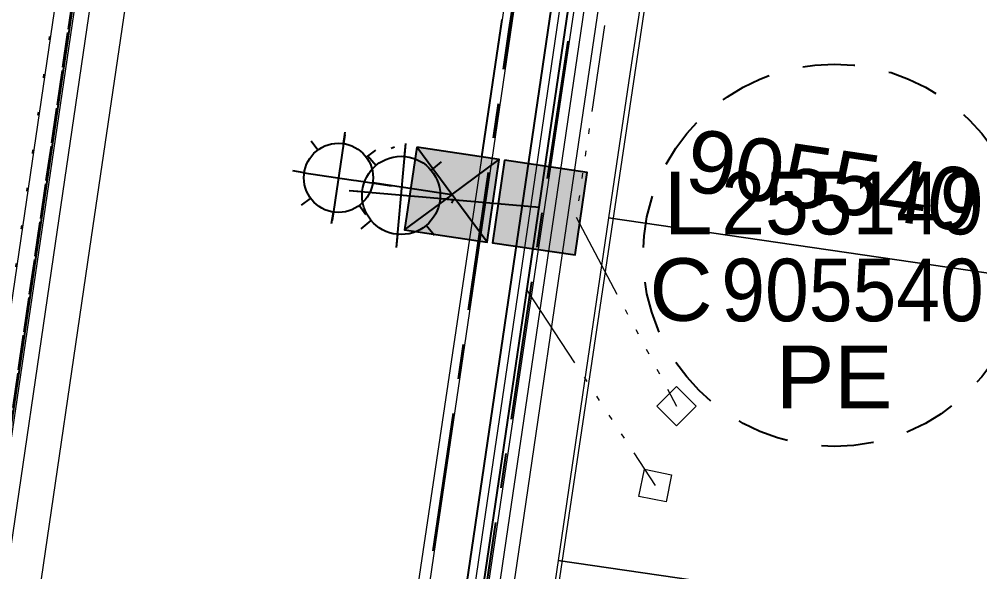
# Model space of a CAD drawing. Header units: metres. Extents: x 302924 to 306036, y 6267404 to 6269261.
# Drawn here: x 304172.51 to 304200.14, y 6268660.56 to 6268676.46 of the extents above; entities that cross this region are included whole.
import ezdxf
from ezdxf.enums import TextEntityAlignment as Align

# ---------------------------------------------------------------- set-up
doc = ezdxf.new("R2010")
doc.units = ezdxf.units.M
doc.set_wipeout_variables(frame=1)
for name, pattern in [('Cable Exist OH', [1, 1, 0]), ('Cable Exist UG', [7, 4, -1, 1, -1]), ('Cable Remove', [1, 0, -1]), ('Dash', [5, 3, -2]), ('DOT', [6.35, 0, -6.35]), ('PHANTOMX2', [5.6000000000000005, 2.5, -0.5, 0.15, -0.5, 0.15, -0.5, 0.15, -0.5, 0.15, -0.5])]:
    doc.linetypes.add(name, pattern=pattern)
doc.layers.get('0').update_dxf_attribs({"color": 6})
for name, color, linetype, lineweight, true_color, plot, transparency in [('. Const Lines_HV', 7, 'Continuous', 0, 0x990000, False, 0.4), ('. Const Lines_LV', 7, 'Continuous', 0, 0x000099, False, 0.4), ('. Const Lines_SL', 7, 'Continuous', 0, 0x009999, False, 0.4), ('. Const Lines_SP_Trench (PL)', 7, 'Continuous', 0, 0x990099, False, 0.4)]:
    doc.layers.add(name, color=color, linetype=linetype, lineweight=lineweight, true_color=true_color, plot=plot, transparency=transparency)
doc.layers.add('._ MGA Trench Outline (Physical Location)', color=6, linetype='Continuous', lineweight=0, plot=False, transparency=0.8)
doc.layers.add('_Kerb Line_SP', color=60, linetype='Continuous', lineweight=13, transparency=0.6)
for name, color, linetype, lineweight in [('_User_EW_Final', 82, 'Continuous', 20), ('_User_HV_Exist', 1, 'Continuous', 35), ('_User_LV_Exist', 5, 'Continuous', 25), ('_User_LV_Final', 5, 'Continuous', 25), ('_User_TR_Final', 6, 'Continuous', 25), ('Cadastre Land Parcels_SP_EXT', 118, 'Continuous', 15), ('Services_SP_EXT', 42, 'PHANTOMX2', 20)]:
    doc.layers.add(name, color=color, linetype=linetype, lineweight=lineweight)
for name, color, linetype in [('Duct_SP_EXT', 30, 'Continuous'), ('Equip_SP_SL_EXT', 7, 'Continuous'), ('OH_Details_SP_MISC', 7, 'Continuous'), ('SupportsUG_SP_LV_SL_EXT', 7, 'Continuous')]:
    doc.layers.add(name, color=color, linetype=linetype)
doc.styles.add('COLUMN_LABEL', font='arial.ttf', dxfattribs={"height": 2})
doc.styles.add('POLE_LABEL', font='arial.ttf', dxfattribs={"height": 2})
doc.styles.add('SL_LABEL', font='arial.ttf', dxfattribs={"height": 2})
doc.styles.get("Standard").update_dxf_attribs({"font": 'arial.ttf'})

# ---------------------------------------------------------------- blocks, each defined once
blk = doc.blocks.new('COLUMN_EXT')
blk.add_hatch(color=256).paths.add_polyline_path([(1.200000000000002, 1.199999999999999), (-1.199999999999998, 1.200000000000002), (-1.200000000000002, -1.199999999999998), (1.199999999999998, -1.200000000000002)])
blk.add_lwpolyline([(-1.199999999999998, 1.200000000000002), (-1.200000000000002, -1.199999999999998), (1.199999999999998, -1.200000000000002), (1.200000000000002, 1.199999999999998)], close=True)
at = {"style": 'COLUMN_LABEL', "width": 0.9, "flags": 8}
blk.add_attdef('ASSET_NUM', text='', height=1.8, rotation=359.9999999999998, dxfattribs=at).set_placement((4, 1.999999999999996), align=Align.MIDDLE_LEFT)
at = {"flags": 1}
blk.add_attdef('Z', (-2.350910900690398, -1.813241310185046), '', height=0.2, rotation=270, dxfattribs=at)
at = {"flags": 9}
for tag, p in [('NOTES', (-2.000000000000004, -1.813241310185046)), ('SUBURB', (-1.800000000000003, -1.813241310185047)), ('STREETNAME', (-1.600000000000003, -1.813241310185047)), ('LOCATION', (-1.400000000000003, -1.813241310185047)), ('LEGEND', (-1.200000000000003, -1.813241310185047)), ('USAGE', (-1.000000000000003, -1.813241310185047)), ('STATE', (-0.8000000000000026, -1.813241310185048)), ('OWNED_BY', (-0.6000000000000026, -1.813241310185049)), ('COLUMN_TYPE', (-0.4000000000000026, -1.813241310185049))]:
    blk.add_attdef(tag, text='', height=0.2, rotation=270, dxfattribs=at).set_placement(p, align=Align.MIDDLE_LEFT)
for tag, style, p in [('STREET_CODE', 'COLUMN_LABEL', (-0.2000000000000026, -1.813241310185049)), ('STRUCTURE_PLANT_NUMBER', 'POLE_LABEL', (0.03081449384793189, -1.813241310185049))]:
    blk.add_attdef(tag, text='', height=0.2, rotation=270, dxfattribs=dict(at, style=style)).set_placement(p, align=Align.MIDDLE_LEFT)
blk = doc.blocks.new('*U71')
for tag, height, rotation, flags, p in [('LNUMBER', 1, 174.9664182880769, 8, (-6.890264499194103, 1.61032070598915)), ('OPERATING_VOLTAGE', 0.01, 270, 9, (-0.005, 2.449293598294706e-18)), ('OWNED_BY', 0.01, 270, 9, (-0.005, 2.449293598294706e-18)), ('CONSTRUCTED_VOLTAGE', 0.01, 270, 9, (-0.005, 2.449293598294706e-18)), ('CONTROL_TYPE', 0.01, 270, 9, (-0.005, 2.449293598294706e-18)), ('LANTERN_PURPOSE', 0.01, 270, 9, (-0.005, 2.449293598294706e-18)), ('LANTERN_TYPE', 0.01, 270, 9, (-0.005, 2.449293598294706e-18)), ('NO_PHASES', 0.01, 270, 9, (-0.005, 2.449293598294706e-18)), ('MAINTAINED_BY', 0.01, 270, 9, (-0.005, 2.449293598294706e-18)), ('STATE', 0.01, 270, 9, (-0.005, 2.449293598294706e-18)), ('SUBURB', 0.01, 270, 9, (-0.005, 2.449293598294706e-18)), ('STREETNAME', 0.01, 270, 9, (-0.005, 2.449293598294706e-18)), ('ORIENTATION', 0.01, 270, 9, (-0.005, 2.449293598294706e-18)), ('CEXIST', 0.01, 270, 9, (-0.005, 2.449293598294706e-18)), ('CNEW', 0.01, 270, 9, (-0.005, 2.449293598294706e-18)), ('CNUMBER', 0.01, 270, 9, (-0.005, 2.449293598294706e-18)), ('CREMOVE', 0.01, 270, 9, (-0.005, 2.449293598294706e-18)), ('CREPLACE', 0.01, 270, 9, (-0.005, 2.449293598294706e-18)), ('USAGE', 0.01, 270, 9, (-0.005, 2.449293598294706e-18)), ('LKINGHEIGHT', 0.01, 270, 9, (-0.005, 2.449293598294706e-18)), ('LBRACKET', 0.01, 270, 9, (-0.005, 2.449293598294706e-18)), ('LBRACKETVOCAB', 0.01, 270, 9, (-0.005, 2.449293598294706e-18)), ('LCATEGORY', 0.01, 270, 9, (-0.005, 2.449293598294706e-18)), ('LCHARGE1', 0.01, 270, 9, (-0.005, 2.449293598294706e-18)), ('LCHARGE1PERCENT', 0.01, 270, 9, (-0.005, 2.449293598294706e-18)), ('LCHARGE2', 0.01, 270, 9, (-0.005, 2.449293598294706e-18)), ('LCHARGE2PERCENT', 0.01, 270, 9, (-0.005, 2.449293598294706e-18)), ('LCHARGE3', 0.01, 270, 9, (-0.005, 2.449293598294706e-18)), ('LCHARGE3PERCENT', 0.01, 270, 9, (-0.005, 2.449293598294706e-18)), ('LEXIST', 0.01, 270, 9, (-0.005, 2.449293598294706e-18)), ('LLAMPVOCAB', 0.01, 270, 9, (-0.005, 2.449293598294706e-18)), ('LMAST', 0.01, 270, 9, (-0.005, 2.449293598294706e-18)), ('LMASTVOCAB', 0.01, 270, 9, (-0.005, 2.449293598294706e-18)), ('LANTNUMBER', 0.01, 270, 9, (-0.005, 2.449293598294706e-18)), ('LOUTREACH', 0.01, 270, 9, (-0.005, 2.449293598294706e-18)), ('LOUTREACHVOCAB', 0.01, 270, 9, (-0.005, 2.449293598294706e-18)), ('LRATECODE', 0.01, 270, 9, (-0.005, 2.449293598294706e-18)), ('LREMOVE', 0.01, 270, 9, (-0.005, 2.449293598294706e-18)), ('LREPLACE', 0.01, 270, 9, (-0.005, 2.449293598294706e-18)), ('LTYPEVOCAB', 0.01, 270, 9, (-0.005, 2.449293598294706e-18)), ('LEGEND', 0.01, 270, 9, (-0.005, 2.449293598294706e-18)), ('LOCATION', 0.01, 270, 9, (-0.005, 2.449293598294706e-18)), ('NOTES', 0.01, 270, 9, (-0.005, 2.449293598294706e-18)), ('LLAMP', 0.01, 270, 9, (-0.005, 2.449293598294706e-18)), ('LNEW', 0.01, 270, 9, (-0.005, 2.449293598294706e-18)), ('LTYPE', 0.01, 270, 9, (-0.005, 2.449293598294706e-18))]:
    blk.add_attdef(tag, text='', height=height, rotation=rotation, dxfattribs=dict(flags=flags)).set_placement(p, align=Align.MIDDLE_LEFT)
for tag, p, height, flags in [('OPERATED_BY', (-0.01000000000000001, 7.347880794884121e-18), 0.01, 9), ('Z', (-0.005, 2.449293598294706e-18), 0.001, 1)]:
    blk.add_attdef(tag, p, '', height=height, rotation=270, dxfattribs=dict(flags=flags))
at = {"style": 'SL_LABEL', "flags": 9}
blk.add_attdef('STREET_CODE', text='', height=0.001, rotation=270, dxfattribs=at).set_placement((-0.0045, 1.959434878635765e-18), align=Align.MIDDLE_LEFT)
at = {"linetype": 'DOT'}
blk.add_wipeout([(-2.495358610017393, 0.21934902213649687), (-3.026066010781143, -0.7986731493907255), (-4.121183192062591, -1.1432567321962286), (-5.139205363656683, -0.6125493321914837), (-5.483788943870706, 0.4825678488616938), (-4.953081546457443, 1.5005900206840248), (-3.8579643627459306, 1.8451736014288307), (-2.8399421935819325, 1.3144662034848156)], dxfattribs=at)
for p, q in [((-4.121183189309726, -1.143256730592041), (-3.857964362745931, 1.845173601428831)), ((-3.89086671865787, 1.471619810154476), (-3.857964365175996, 1.845173603489526)), ((-4.953081546457444, 1.500590020684025), (-4.712204604497913, 1.213182124424688)), ((-2.839942193581933, 1.314466203484816), (-3.127350089841288, 1.07358926152527)), ((-2.495358610017393, 0.2193490221364972), (-5.483788942038266, 0.4825678487002934)), ((-5.110235153127122, 0.4496654956080736), (-5.483788943870707, 0.4825678488616938)), ((-0.005, 2.439454888092385e-18), (-2.868912404111467, 0.2522513756852262)), ((-5.139205363656683, -0.6125493321914833), (-4.851797467397329, -0.3716723902319354)), ((-3.026066010781144, -0.7986731493907255), (-3.266942952740704, -0.5112652531313535)), ((-4.121183192062592, -1.143256732196229), (-4.088280838580717, -0.7697029388611774))]:
    blk.add_line(p, q)
at = {"linetype": 'DOT', "flags": 128}
blk.add_lwpolyline([(-2.495358610017393, 0.2193490221364972), (-3.026066010781144, -0.7986731493907255), (-4.121183192062592, -1.143256732196229), (-5.139205363656683, -0.6125493321914833), (-5.483788943870707, 0.4825678488616938), (-4.953081546457444, 1.500590020684025), (-3.857964362745931, 1.845173601428831), (-2.839942193581933, 1.314466203484816), (-2.495358610017393, 0.2193490221364972)], close=True, dxfattribs=at)
blk.add_circle((-3.989573778619294, 0.3509584356466499), 1.125)
blk = doc.blocks.new('CCP_EXT')
blk.add_lwpolyline([(-0.5656854249491408, -2.00958019994648e-14), (1.053379049668485e-13, 0.5656854249492258), (0.5656854249493111, 1.998324918950336e-14), (6.503680917295529e-14, -0.565685424949226), (-0.5656854249491408, -2.00958019994648e-14)])
at = {"flags": 1}
blk.add_attdef('Z', (0, 0), '', height=0.01, dxfattribs=at)
at = {"flags": 9}
for tag in ['STATE', 'OPERATING_VOLTAGE', 'ORIENTATION', 'OWNED_BY', 'CCP_TYPE', 'CONSTRUCTED_VOLTAGE', 'USAGE', 'NO_PHASES', 'LEGEND', 'LIFE_SUPPORT', 'NOTES']:
    blk.add_attdef(tag, text='', height=0.01, dxfattribs=at).set_placement((0, 0), align=Align.MIDDLE_LEFT)
blk = doc.blocks.new('*U152')
at = {"linetype": 'Continuous'}
h = blk.add_hatch(color=256, dxfattribs=at)
h.dxf.hatch_style = 1
h.paths.add_polyline_path([(12.78952027610135, 22.66328631715577), (15.0128334410395, 23.56709966658845), (14.10902009160682, 25.7904128315266), (11.88570692666868, 24.88659948209392)])
h = blk.add_hatch(color=256)
h.dxf.hatch_style = 1
h.paths.add_polyline_path([(12.78952027610135, 22.66328631715577), (14.10902009160682, 25.7904128315266), (15.0128334410395, 23.56709966658845)])
for p, q in [((12.78952027610135, 22.66328631715577), (14.10902009160682, 25.7904128315266)), ((15.0128334410395, 23.56709966658845), (11.88570692666868, 24.88659948209392)), ((10.01729200901407, 23.90638767556573), (9.892317817997382, 24.21381482779723)), ((10.90826948655433, 24.2071219068911), (10.77925576043178, 23.90136798488614)), ((13.44927018385409, 24.22684957434119), (11.31449603875861, 23.35902879192131)), ((9.169198894044294, 23.50016112336148), (9.474952816049253, 23.37114739723892)), ((9.469933125369652, 22.6091836458212), (9.162505973138165, 22.48420945480451)), ((11.61523027008397, 22.46805131438104), (11.30947634807901, 22.59706504050359)), ((9.876159677573892, 21.76109053085143), (10.00517340369644, 22.06684445285639)), ((10.89211134613087, 21.75439760994529), (10.76713715511419, 22.06182476217678))]:
    blk.add_line(p, q)
blk.add_line((9.469933125369652, 22.6091836458212), (11.8240053057236, 23.56615268449964), dxfattribs=at)
blk.add_lwpolyline([(11.88570692666868, 24.88659948209392), (12.78952027610135, 22.66328631715577), (15.0128334410395, 23.56709966658845), (14.10902009160682, 25.7904128315266)], close=True)
at = {"linetype": 'Continuous', "flags": 128}
blk.add_lwpolyline([(9.923561365751555, 24.13695803973935), (10.8608677983767, 21.83125439800316)], dxfattribs=at)
blk.add_circle((10.39221458206413, 22.98410621887125), 0.9955752212389384)
blk = doc.blocks.new('*U190')
at = {"linetype": 'Dash', "ltscale": 0.5}
blk.add_circle((0, 0), 5.5, dxfattribs=at)
at = {"char_height": 1.8, "attachment_point": 6, "line_spacing_factor": 0.85}
for s, insert in [('L', (-3.5, 1.5)), ('C', (-3.5, -0.9999999999999999))]:
    blk.add_mtext(s, dxfattribs=dict(at, insert=insert))
at = {"insert": (0, -2.6), "char_height": 1.8, "attachment_point": 2}
blk.add_mtext('PE', dxfattribs=at)
blk.add_mtext('PE', dxfattribs=at)
at = {"width": 0.9}
for tag, p in [('SNUMBER', (-3.25, 1.5)), ('CNUMBER', (-3.25, -0.9999999999999999))]:
    blk.add_attdef(tag, text='', height=1.8, dxfattribs=at).set_placement(p, align=Align.MIDDLE_LEFT)
at = {"flags": 1}
blk.add_attdef('Z', (0, 0), '', height=0.2, dxfattribs=at)

msp = doc.modelspace()

# ---------------------------------------------------------------- linework, layer by layer
at = {"layer": '. Const Lines_HV', "linetype": 'Continuous', "lineweight": 0, "flags": 128}
for points in [[(304209.5394755662, 6268832.175630128), (304207.2880884717, 6268816.836521774), (304205.005714516, 6268801.000313428), (304201.7242981391, 6268778.706770228), (304195.7221819329, 6268737.927112428), (304193.615082306, 6268723.578549237), (304191.494421064, 6268709.133111742), (304189.6780637784, 6268696.764705199), (304187.8612147322, 6268684.397456493), (304186.0446706447, 6268672.029830126), (304184.5914325288, 6268662.135320788), (304182.7747721615, 6268649.767101264), (304180.9583152062, 6268637.400354925), (304179.1410169145, 6268625.032979476), (304175.0352011244, 6268597.088516806), (304180.7383833017, 6268589.420247299), (304191.3673835591, 6268587.858710212)], [(304091.1239660417, 6268659.362272861), (304092.939405088, 6268671.729745177), (304094.3917433126, 6268681.623707893), (304096.207007668, 6268693.989989148), (304098.0226221723, 6268706.35864675), (304099.4749710312, 6268716.252613789), (304100.9273199363, 6268726.146590143), (304102.7427475402, 6268738.514049443), (304104.621873969, 6268751.315423001), (304110.2296534097, 6268790.102645487), (304118.8082513247, 6268797.071733), (304179.9938453533, 6268789.599153562), (304189.2978381737, 6268777.379816413), (304183.7806332445, 6268739.735879559), (304181.8955457077, 6268726.894820747), (304180.0799974205, 6268714.527373603), (304178.6275583864, 6268704.63341637), (304177.1751193969, 6268694.739458441), (304175.3598690536, 6268682.37207803), (304173.5440270549, 6268670.004450941), (304172.0916033969, 6268660.110597441)]]:
    msp.add_lwpolyline(points, dxfattribs=at)
at = {"layer": '. Const Lines_LV', "linetype": 'Continuous', "lineweight": 0, "flags": 128}
for points in [[(304090.13456885, 6268659.507507834), (304091.9500079056, 6268671.874980211), (304093.4023459752, 6268681.768941873), (304095.2176104874, 6268694.135224195), (304097.0332250068, 6268706.503881901), (304098.4855738374, 6268716.397848747), (304099.9379227235, 6268726.291824971), (304101.7533502482, 6268738.659283732), (304103.6323193628, 6268751.459585601), (304109.2958525488, 6268790.632438967), (304118.5075965104, 6268798.115882118), (304180.533872775, 6268790.540630395), (304190.3482621223, 6268777.650967358), (304184.7700628935, 6268739.59086587), (304182.8849414499, 6268726.7495759), (304181.0693933046, 6268714.382129723), (304179.6169542636, 6268704.488172445), (304178.1645152763, 6268694.59421453), (304176.3492682501, 6268682.226856716), (304174.533419866, 6268669.859186129), (304173.0809992763, 6268659.96535353)], [(304092.1133632333, 6268659.217037889), (304093.9288022704, 6268671.584510141), (304095.3811406501, 6268681.478473915), (304097.1964048488, 6268693.844754102), (304099.0120193379, 6268706.2134116), (304100.464368225, 6268716.107378831), (304101.916717149, 6268726.001355315), (304103.7321448321, 6268738.368815155), (304105.6114285752, 6268751.171260401), (304111.1634542709, 6268789.572852007), (304119.1089061392, 6268796.027583881), (304179.4538179315, 6268788.657676729), (304188.247414225, 6268777.108665467), (304182.7912035956, 6268739.880893247), (304180.9061499655, 6268727.040065592), (304179.0906015364, 6268714.672617482), (304177.6381625091, 6268704.778660296), (304176.1857235176, 6268694.884702353), (304174.3704698571, 6268682.517299344), (304172.5546342439, 6268670.149715752), (304171.1022075175, 6268660.255841353)]]:
    msp.add_lwpolyline(points, dxfattribs=at)
at = {"layer": '. Const Lines_SL', "linetype": 'Continuous', "lineweight": 0, "flags": 128}
msp.add_lwpolyline([(304211.5182748001, 6268831.885193229), (304209.2672646401, 6268816.548652996), (304206.9848324541, 6268800.712040625), (304203.702978651, 6268778.415525602), (304197.7008645143, 6268737.635881863), (304195.593859757, 6268723.287963967), (304193.4732115963, 6268708.842615564), (304191.6568401824, 6268696.474112798), (304189.8399759118, 6268684.106760442), (304188.0234401166, 6268671.739190526), (304186.5702036429, 6268661.84469237), (304184.7535409627, 6268649.476457097), (304182.9370837089, 6268637.109708725), (304181.119768185, 6268624.742215983), (304177.1343770822, 6268597.617371955), (304181.8487728218, 6268591.278584945), (304191.6580888716, 6268589.837470031)], dxfattribs=at)
at = {"layer": '. Const Lines_SP_Trench (PL)', "linetype": 'Continuous', "lineweight": 0, "flags": 128}
msp.add_lwpolyline([(304210.8256950682, 6268831.986846143), (304208.5745529812, 6268816.649407068), (304206.2921411758, 6268800.812936106), (304203.0104404719, 6268778.517461222), (304197.0083256108, 6268737.73781256), (304194.9012876492, 6268723.389668811), (304192.78063491, 6268708.944289227), (304190.964268441, 6268696.575820139), (304189.147409499, 6268684.20850406), (304187.3308708015, 6268671.840914386), (304185.877633753, 6268661.946412317), (304184.0609718823, 6268649.578182555), (304182.244514733, 6268637.211434895), (304180.4272052403, 6268624.843983205), (304176.399665497, 6268597.432272653), (304181.4601364898, 6268590.628166769), (304191.5563420122, 6268589.144904095)], dxfattribs=at)
at = {"layer": '._ MGA Trench Outline (Physical Location)', "linetype": 'Continuous', "lineweight": 0, "flags": 128}
msp.add_lwpolyline([(304211.9140346468, 6268831.82710585), (304209.6630998737, 6268816.491079243), (304207.3806560417, 6268800.654386062), (304204.0987147535, 6268778.357276678), (304198.0966010306, 6268737.577635749), (304195.9896152487, 6268723.229846923), (304193.8689697027, 6268708.784516329), (304192.0525954633, 6268696.415994319), (304190.2357281478, 6268684.048621233), (304188.419194011, 6268671.681062606), (304186.9659578658, 6268661.786566686), (304185.1492947229, 6268649.418328263), (304183.3328374095, 6268637.051579487), (304181.5155184391, 6268624.684063284), (304177.5542122736, 6268597.723142985), (304182.0708507259, 6268591.650252476), (304191.7162299342, 6268590.233221995)], dxfattribs=at)
at = {"layer": '_Kerb Line_SP', "linetype": 'Continuous', "flags": 128}
msp.add_lwpolyline([(304163.3867088672, 6268603.968118639), (304188.5786944284, 6268775.176328816, 0.414417941495448), (304178.4432957279, 6268788.796871141), (304161.9221903936, 6268791.213413956, 0.01799496414999635), (304120.706172613, 6268796.065743698, 0.3941151406142404), (304111.6443547613, 6268788.82655872), (304087.3337990098, 6268623.213804715)], format="xyb", dxfattribs=at)
at = {"layer": '_User_EW_Final', "linetype": 'Continuous', "flags": 128}
msp.add_lwpolyline([(304174.8454300748, 6268682.314026837), (304163.335673, 6268603.959838), (304151.3280846404, 6268518.832378857), (304150.1226356813, 6268509.097964345)], dxfattribs=at)
at = {"layer": '_User_TR_Final', "linetype": 'Continuous', "flags": 128}
msp.add_lwpolyline([(304174.8454300748, 6268682.314026837), (304163.335673, 6268603.959838), (304151.3280846404, 6268518.832378857), (304150.1226356813, 6268509.097964345)], dxfattribs=at)
at = {"layer": 'Cadastre Land Parcels_SP_EXT', "linetype": 'Continuous'}
for points in [[(304223.012239008, 6268678.43814439), (304191.326798718, 6268683.0545837), (304190.075920506, 6268674.88469981), (304189.465718777, 6268670.74587496), (304221.199653674, 6268666.11751074), (304223.012239008, 6268678.43814439)], [(304221.199653674, 6268666.11751074), (304189.465718777, 6268670.74587496), (304188.014237188, 6268660.89016304), (304219.750557066, 6268656.26277048), (304221.199653674, 6268666.11751074)], [(304219.750557066, 6268656.26277048), (304188.014237188, 6268660.89016304), (304186.199090208, 6268648.57138438), (304217.937971732, 6268643.94213684), (304219.750557066, 6268656.26277048)]]:
    msp.add_lwpolyline(points, close=True, dxfattribs=at)
at = {"layer": 'Duct_SP_EXT'}
for p, q in [((304196.66505212197, 6268737.052086672), (304178.50996221235, 6268613.446089791)), ((304197.13994660205, 6268736.982263768), (304178.9848669023, 6268613.376336401))]:
    msp.add_line(p, q, dxfattribs=at)
at = {"layer": 'OH_Details_SP_MISC', "color": 7, "linetype": 'Cable Exist OH', "lineweight": 30, "flags": 128}
msp.add_lwpolyline([(304128.549801, 6268364.861315), (304137.030817, 6268421.91885), (304151.3280846404, 6268518.832378857), (304163.335673, 6268603.959838), (304175.0607224356, 6268683.899197825), (304082.250984, 6268697.512001), (303965.1120000001, 6268714.683018), (303858.682993, 6268730.284991), (303747.5441341975, 6268737.606983548), (303622.527, 6268742.477999999), (303502.824, 6268747.306)], dxfattribs=at)
at = {"layer": 'OH_Details_SP_MISC', "color": 7, "linetype": 'Cable Remove', "lineweight": 30, "flags": 128}
msp.add_lwpolyline([(304162.8405665574, 6268604.02967488), (304174.4934547313, 6268683.4770517), (304082.1784232109, 6268697.017294086), (303965.0394816345, 6268714.188304864), (303858.6302131134, 6268729.787384299), (303761.2403364736, 6268736.217304837)], dxfattribs=at)
at = {"layer": 'Services_SP_EXT'}
for points in [[(304189.360893254, 6268683.27073099), (304190.158535397, 6268681.81990616), (304190.158535397, 6268681.81990616), (304188.533428831, 6268670.7580833), (304191.417882917, 6268665.32909928)], [(304187.110367164, 6268668.662484197), (304190.8069176459, 6268663.042355147)]]:
    msp.add_lwpolyline(points, dxfattribs=at)

# ---------------------------------------------------------------- block references
at = {"layer": '_User_LV_Exist', "linetype": 'ByBlock', "lineweight": -2}
msp.add_blockref('*U190', (304195.9578099339, 6268669.668038271), dxfattribs=at).add_auto_attribs({'SNUMBER': '255149', 'CNUMBER': '905540'})
at = {"layer": 'Services_SP_EXT'}
msp.add_blockref('CCP_EXT', (304191.417878, 6268665.329089), dxfattribs=at)
at = {"layer": 'Services_SP_EXT', "rotation": 123.347273967523}
msp.add_blockref('CCP_EXT', (304190.8069227159, 6268663.042353717), dxfattribs=at)
at = {"layer": 'SupportsUG_SP_LV_SL_EXT'}
ref = msp.add_blockref('COLUMN_EXT', (304187.4871473858, 6268671.03758287), dxfattribs=dict(at, rotation=351.6130980592419))
ref.add_attrib('ASSET_NUM', '905540', dxfattribs={"layer": '0', "height": 1.8, "rotation": 351.6130980592417, "style": 'COLUMN_LABEL'}).set_placement((304191.7360839408, 6268672.432766783), align=Align.MIDDLE_LEFT)

# ---------------------------------------------------------------- next in the draw order: block references
at = {"layer": 'Equip_SP_SL_EXT'}
msp.add_blockref('*U71', (304187.4871473858, 6268671.03758287), dxfattribs=at)

# ---------------------------------------------------------------- next in the draw order: linework, layer by layer
at = {"layer": '. Const Lines_LV', "flags": 128}
for points in [[(304196.3556725077, 6268743.213376484), (304174.4782918461, 6268596.432564483), (304179.9846813444, 6268587.800838494), (304191.7612227719, 6268586.330435564), (304199.0125600746, 6268585.0276153)], [(304198.333820631, 6268742.91853754), (304176.566711547, 6268596.877565102), (304181.1652554437, 6268589.668963008), (304192.0621698854, 6268588.308389107), (304199.3662296071, 6268586.996096405)], [(304200.3119687542, 6268742.623698597), (304178.655131248, 6268597.32256572), (304182.345829543, 6268591.537087522), (304192.363116999, 6268590.28634265), (304199.71989914, 6268588.96457751)]]:
    msp.add_lwpolyline(points, dxfattribs=at)
at = {"layer": '._ MGA Trench Outline (Physical Location)', "linetype": 'Continuous', "lineweight": 0, "flags": 128}
msp.add_lwpolyline([(304211.9140346468, 6268831.82710585), (304209.6630998737, 6268816.491079243), (304207.3806560417, 6268800.654386062), (304204.0987147535, 6268778.357276678), (304198.0966010306, 6268737.577635749), (304195.9896152487, 6268723.229846923), (304193.8689697027, 6268708.784516329), (304192.0525954633, 6268696.415994319), (304190.2357281478, 6268684.048621233), (304188.419194011, 6268671.681062606), (304186.9659578658, 6268661.786566686), (304185.1492947229, 6268649.418328263), (304183.3328374095, 6268637.051579487), (304181.5155184391, 6268624.684063284), (304177.5542122736, 6268597.723142985), (304182.0708507259, 6268591.650252476), (304191.7162299342, 6268590.233221995)], dxfattribs=at)
msp.add_lwpolyline([(304211.9140346468, 6268831.82710585), (304209.6630998737, 6268816.491079243), (304207.3806560417, 6268800.654386062), (304204.0987147535, 6268778.357276678), (304198.0966010306, 6268737.577635749), (304195.9896152487, 6268723.229846923), (304193.8689697027, 6268708.784516329), (304192.0525954633, 6268696.415994319), (304190.2357281478, 6268684.048621233), (304188.419194011, 6268671.681062606), (304186.9659578658, 6268661.786566686), (304185.1492947229, 6268649.418328263), (304183.3328374095, 6268637.051579487), (304181.5155184391, 6268624.684063284), (304177.5542122736, 6268597.723142985), (304182.0708507259, 6268591.650252476), (304191.7162299342, 6268590.233221995)], dxfattribs=at)
at = {"layer": '_User_HV_Exist', "linetype": 'Cable Exist UG', "flags": 128}
msp.add_lwpolyline([(304177.358927171, 6268612.68111708), (304186.61850286, 6268676.15882213), (304195.638675079, 6268736.81014815), (304204.922441363, 6268800.27867745), (304205.051652504, 6268801.12192821), (304205.862621333, 6268806.79253724)], dxfattribs=at)
at = {"layer": '_User_LV_Exist', "linetype": 'Cable Exist UG'}
msp.add_lwpolyline([(304197.6207474791, 6268738.134351633), (304197.6207474791, 6268738.134351633), (304197.6207474791, 6268738.134351633), (304182.4054527127, 6268636.544326085), (304182.3004781232, 6268635.346837401), (304182.3004781232, 6268635.346837401), (304176.545281407, 6268596.733784939), (304176.545281407, 6268596.733784939), (304181.1652554437, 6268589.668963008), (304191.7141249524, 6268588.351845523), (304191.7141249524, 6268588.351845523), (304191.6172510383, 6268588.363941069), (304191.6172510383, 6268588.363941069, -0.002525182785936677), (304191.6172510383, 6268588.363941069, -0.002525182785936677)], format="xyb", dxfattribs=at)
at = {"layer": '_User_LV_Final', "linetype": 'Cable Exist UG', "flags": 128}
msp.add_lwpolyline([(304185.8152003038, 6268672.494715375), (304187.5032523891, 6268683.820278504), (304189.4814005124, 6268683.52543956)], dxfattribs=at)

# ---------------------------------------------------------------- next in the draw order: block references
at = {"layer": '_User_LV_Final', "rotation": 329.4000389770051}
msp.add_blockref('*U152', (304161.0492796169, 6268657.402361323), dxfattribs=at)

doc.saveas('drawing.dxf')
